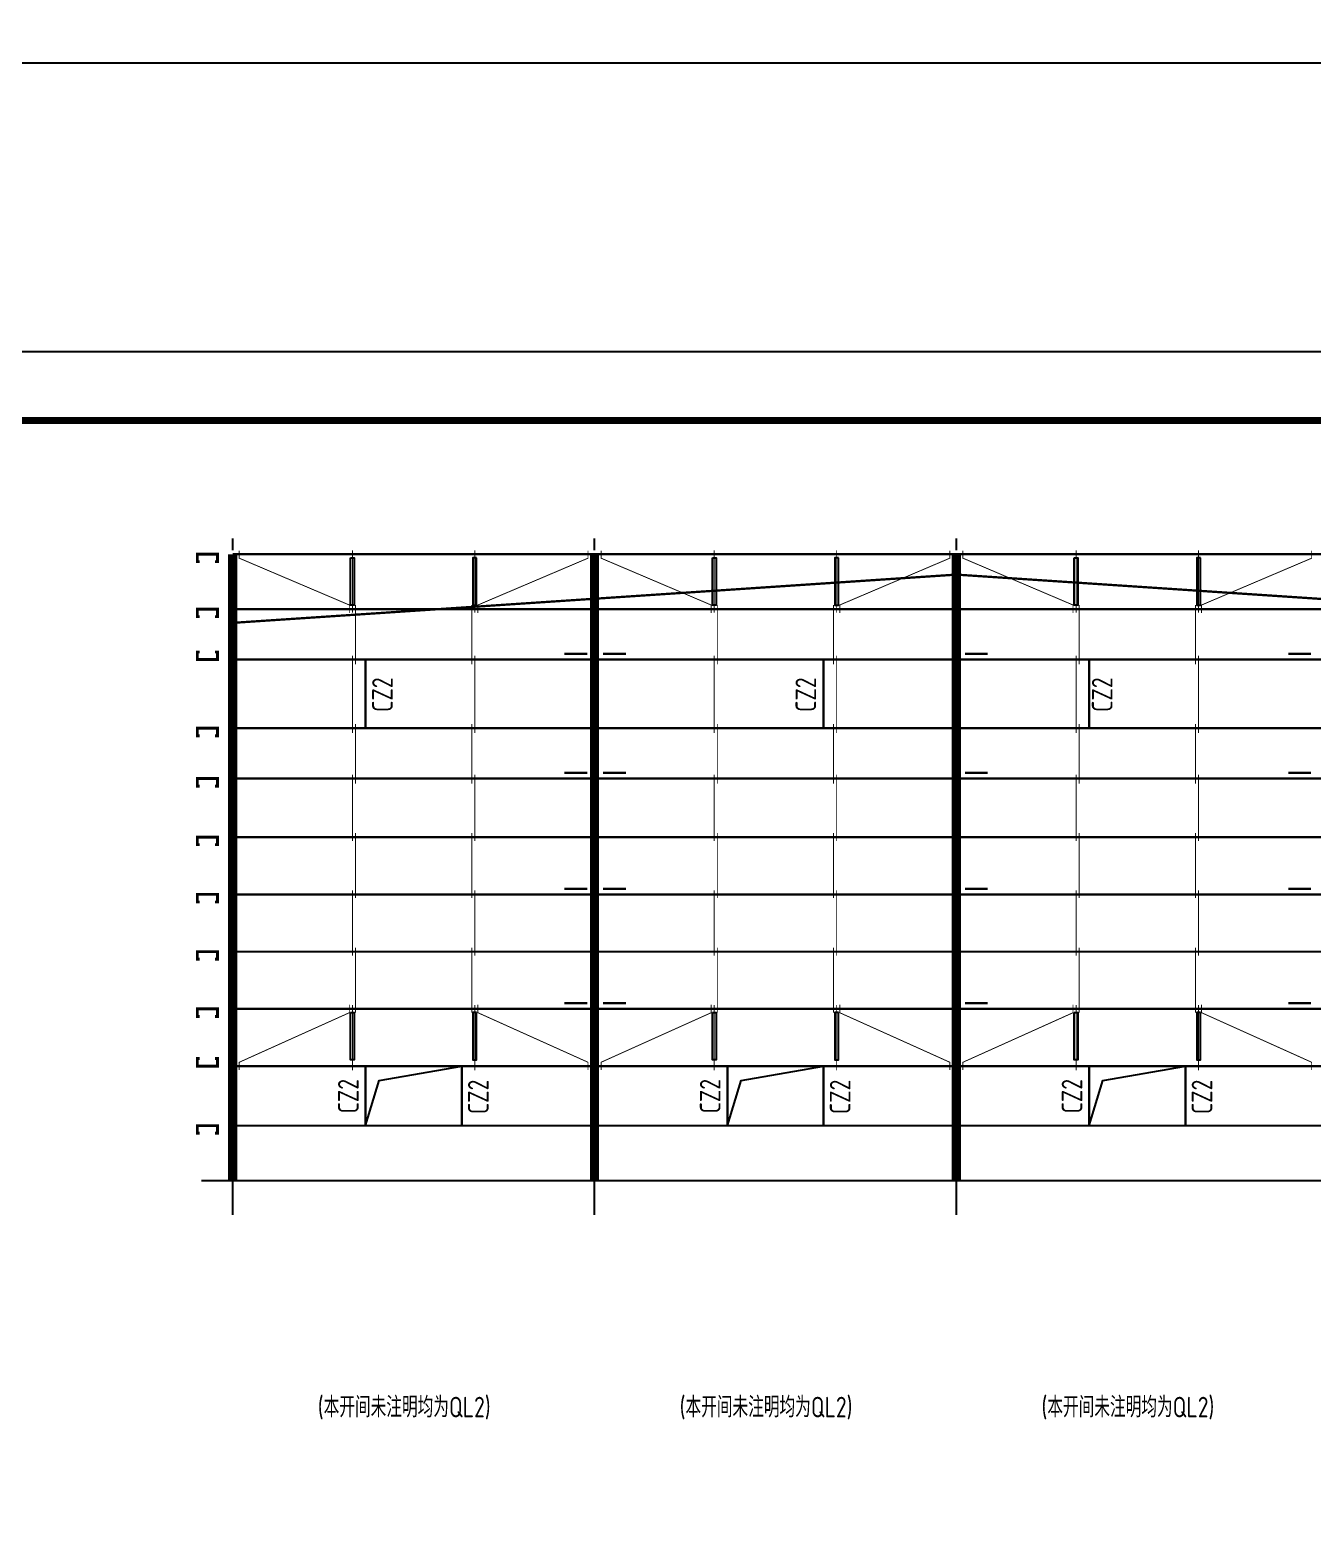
# Model space of a CAD drawing. Extents: x 9752569 to 9923256, y 1590558 to 2510207.
# Drawn here: x 9873603 to 9901612, y 1894212 to 1927033 of the extents above; entities that cross this region are included whole.
import ezdxf

# ---------------------------------------------------------------- set-up
doc = ezdxf.new("R2010")
doc.units = 0
doc.header["$LTSCALE"] = 1000
doc.header["$MEASUREMENT"] = 0
doc.linetypes.add('DASH', pattern=[0.35, 0.25, -0.1])
doc.linetypes.add('DOTE', pattern=[2.42, 2, -0.2, 0.02, -0.2])
doc.layers.get('0').update_dxf_attribs({"linetype": 'CONTINUOUS'})
for name, color, linetype in [('621', 2, 'CONTINUOUS'), ('DOTE', 8, 'DOTE'), ('PUB_TITLE', 4, 'CONTINUOUS'), ('WINDOW', 4, 'CONTINUOUS'), ('屋面隅撑', 6, 'CONTINUOUS'), ('柱', 2, 'CONTINUOUS'), ('标注文字', 3, 'CONTINUOUS'), ('梁', 4, 'CONTINUOUS'), ('檩条', 150, 'CONTINUOUS'), ('檩条拉条', 1, 'CONTINUOUS'), ('洞口边线', 6, 'CONTINUOUS')]:
    doc.layers.add(name, color=color, linetype=linetype)
doc.styles.add('TSSD_REIN', font='atssdeng.shx', dxfattribs={"width": 0.7, "bigfont": 'atssdchn.shx'})

msp = doc.modelspace()

# ---------------------------------------------------------------- linework, layer by layer
msp.add_line((9877348.8, 1901906.5), (9910356.3, 1901906.5))
at = {"layer": '621', "color": 6, "const_width": 61.9}
for points in [[(9877309.7, 1915421.3), (9877254.6, 1915421.3), (9877254.6, 1915586.5), (9877695.1, 1915586.5), (9877695.1, 1915421.3), (9877640, 1915421.3)], [(9877309.7, 1914221.3), (9877254.6, 1914221.3), (9877254.6, 1914386.5), (9877695.1, 1914386.5), (9877695.1, 1914221.3), (9877640, 1914221.3)], [(9877309.7, 1913451.6), (9877254.6, 1913451.6), (9877254.6, 1913286.5), (9877695.1, 1913286.5), (9877695.1, 1913451.6), (9877640, 1913451.6)], [(9877309.7, 1911621.3), (9877254.6, 1911621.3), (9877254.6, 1911786.5), (9877695.1, 1911786.5), (9877695.1, 1911621.3), (9877640, 1911621.3)], [(9877309.7, 1910521.3), (9877254.6, 1910521.3), (9877254.6, 1910686.5), (9877695.1, 1910686.5), (9877695.1, 1910521.3), (9877640, 1910521.3)], [(9877309.6, 1909241.3), (9877254.6, 1909241.3), (9877254.6, 1909406.5), (9877695, 1909406.5), (9877695, 1909241.3), (9877640, 1909241.3)], [(9877309.6, 1907991.3), (9877254.6, 1907991.3), (9877254.6, 1908156.5), (9877695, 1908156.5), (9877695, 1907991.3), (9877640, 1907991.3)], [(9877309.6, 1906741.3), (9877254.6, 1906741.3), (9877254.6, 1906906.5), (9877695, 1906906.5), (9877695, 1906741.3), (9877640, 1906741.3)], [(9877309.6, 1905491.3), (9877254.6, 1905491.3), (9877254.6, 1905656.5), (9877695, 1905656.5), (9877695, 1905491.3), (9877640, 1905491.3)], [(9877309.6, 1904571.6), (9877254.6, 1904571.6), (9877254.6, 1904406.5), (9877695, 1904406.5), (9877695, 1904571.6), (9877640, 1904571.6)], [(9877309.6, 1902941.3), (9877254.6, 1902941.3), (9877254.6, 1903106.5), (9877695, 1903106.5), (9877695, 1902941.3), (9877640, 1902941.3)]]:
    msp.add_lwpolyline(points, dxfattribs=at)
at = {"layer": 'DOTE'}
for p, q in [((9878027.3, 1901156.5), (9878027.3, 1915930.7)), ((9885927.3, 1901156.5), (9885927.3, 1915930.7)), ((9893827.3, 1901156.5), (9893827.3, 1915930.7))]:
    msp.add_line(p, q, dxfattribs=at)
at = {"layer": 'PUB_TITLE'}
for points in [[(9811805.5, 1926320.1), (9923255.5, 1926320.1), (9923255.5, 1989320.1), (9811805.5, 1989320.1)], [(9811805.5, 1857007.7), (9923255.5, 1857007.7), (9923255.5, 1920007.7), (9811805.5, 1920007.7)]]:
    msp.add_lwpolyline(points, close=True, dxfattribs=at)
at = {"layer": 'PUB_TITLE', "const_width": 150}
msp.add_lwpolyline([(9815555.5, 1858507.7), (9921755.5, 1858507.7), (9921755.5, 1918507.7), (9815555.5, 1918507.7)], close=True, dxfattribs=at)
at = {"layer": 'WINDOW', "color": 5, "const_width": 50}
for points in [[(9880927.3, 1911786.5), (9880927.3, 1913286.5)], [(9890927.3, 1911786.5), (9890927.3, 1913286.5)], [(9896727.3, 1911786.5), (9896727.3, 1913286.5)]]:
    msp.add_lwpolyline(points, dxfattribs=at)
for points in [[(9880927.3, 1904406.5), (9883027.3, 1904406.5), (9883027.3, 1903106.5), (9880927.3, 1903106.5)], [(9888827.3, 1904406.5), (9890927.3, 1904406.5), (9890927.3, 1903106.5), (9888827.3, 1903106.5)], [(9896727.3, 1904406.5), (9898827.3, 1904406.5), (9898827.3, 1903106.5), (9896727.3, 1903106.5)]]:
    msp.add_lwpolyline(points, close=True, dxfattribs=at)
at = {"layer": '屋面隅撑', "color": 6, "const_width": 50}
for points in [[(9885771.1, 1913409.1), (9885271.1, 1913409.1)], [(9886611.8, 1913409.1), (9886111.8, 1913409.1)], [(9894511.8, 1913409.1), (9894011.8, 1913409.1)], [(9901571.1, 1913409.1), (9901071.1, 1913409.1)], [(9885771.1, 1910809.1), (9885271.1, 1910809.1)], [(9886611.8, 1910809.1), (9886111.8, 1910809.1)], [(9894511.8, 1910809.1), (9894011.8, 1910809.1)], [(9901571.1, 1910809.1), (9901071.1, 1910809.1)], [(9885771.1, 1908279.1), (9885271.1, 1908279.1)], [(9886611.8, 1908279.1), (9886111.8, 1908279.1)], [(9894511.8, 1908279.1), (9894011.8, 1908279.1)], [(9901571.1, 1908279.1), (9901071.1, 1908279.1)], [(9885771.1, 1905779.1), (9885271.1, 1905779.1)], [(9886611.8, 1905779.1), (9886111.8, 1905779.1)], [(9894511.8, 1905779.1), (9894011.8, 1905779.1)], [(9901571.1, 1905779.1), (9901071.1, 1905779.1)]]:
    msp.add_lwpolyline(points, dxfattribs=at)
at = {"layer": '柱', "color": 2, "const_width": 200}
for points in [[(9878027.3, 1915586.5), (9878027.3, 1901906.5)], [(9885927.3, 1915586.5), (9885927.3, 1901906.5)], [(9893827.3, 1915586.5), (9893827.3, 1901906.5)]]:
    msp.add_lwpolyline(points, dxfattribs=at)
at = {"layer": '梁', "color": 150, "const_width": 50}
for points in [[(9878027.3, 1915586.5), (9909627.3, 1915586.5)], [(9878027.3, 1914386.5), (9909627.3, 1914386.5)], [(9878027.3, 1913286.5), (9909627.3, 1913286.5)], [(9878027.3, 1911786.5), (9909627.3, 1911786.5)], [(9878027.3, 1910686.5), (9909627.3, 1910686.5)], [(9878027.3, 1909406.5), (9909627.3, 1909406.5)], [(9878027.3, 1908156.5), (9909627.3, 1908156.5)], [(9878027.3, 1906906.5), (9909627.3, 1906906.5)], [(9878027.3, 1905656.5), (9903177.3, 1905656.5)], [(9878027.3, 1904406.5), (9903177.3, 1904406.5)], [(9878027.3, 1903106.5), (9903177.3, 1903106.5)]]:
    msp.add_lwpolyline(points, dxfattribs=at)
at = {"layer": '檩条', "color": 6, "linetype": 'DASH', "const_width": 50}
msp.add_lwpolyline([(9878027.3, 1914086.5), (9893827.3, 1915140.5), (9909627.3, 1914086.5)], dxfattribs=at)
at = {"layer": '檩条拉条', "color": 1, "const_width": 20}
for points in [[(9878169.7, 1915664.4), (9878169.7, 1915499.3), (9880573.9, 1914476.4), (9880573.9, 1914303.1)], [(9880641.1, 1915673), (9880641.1, 1914307.6)], [(9883313.5, 1915673), (9883313.5, 1914307.6)], [(9885784.9, 1915664.4), (9885784.9, 1915499.3), (9883380.7, 1914476.4), (9883380.7, 1914303.1)], [(9886069.7, 1915664.4), (9886069.7, 1915499.3), (9888473.9, 1914476.4), (9888473.9, 1914303.1)], [(9888541.1, 1915673), (9888541.1, 1914307.6)], [(9891213.5, 1915673), (9891213.5, 1914307.6)], [(9893684.9, 1915664.4), (9893684.9, 1915499.3), (9891280.7, 1914476.4), (9891280.7, 1914303.1)], [(9893969.7, 1915664.4), (9893969.7, 1915499.3), (9896373.9, 1914476.4), (9896373.9, 1914303.1)], [(9896441.1, 1915673), (9896441.1, 1914307.6)], [(9899113.5, 1915673), (9899113.5, 1914307.6)], [(9901584.9, 1915664.4), (9901584.9, 1915499.3), (9899180.7, 1914476.4), (9899180.7, 1914303.1)], [(9880708.3, 1914476.3), (9880708.3, 1913177.9)], [(9883246.3, 1914476.3), (9883246.3, 1913177.9)], [(9888608.3, 1914476.3), (9888608.3, 1913177.9)], [(9891146.3, 1914476.3), (9891146.3, 1913177.9)], [(9896508.3, 1914476.3), (9896508.3, 1913177.9)], [(9899046.3, 1914476.3), (9899046.3, 1913177.9)], [(9880641.1, 1913373), (9880641.1, 1911684.9)], [(9883313.5, 1913373), (9883313.5, 1911684.9)], [(9888541.1, 1913373), (9888541.1, 1911684.9)], [(9891213.5, 1913373), (9891213.5, 1911684.9)], [(9896441.1, 1913373), (9896441.1, 1911684.9)], [(9899113.5, 1913373), (9899113.5, 1911684.9)], [(9880708.3, 1911876.3), (9880708.3, 1910577.9)], [(9883246.3, 1911876.3), (9883246.3, 1910577.9)], [(9888608.3, 1911876.3), (9888608.3, 1910577.9)], [(9891146.3, 1911876.3), (9891146.3, 1910577.9)], [(9896508.3, 1911876.3), (9896508.3, 1910577.9)], [(9899046.3, 1911876.3), (9899046.3, 1910577.9)], [(9880641.1, 1910773), (9880641.1, 1909319.8)], [(9883313.5, 1910773), (9883313.5, 1909319.8)], [(9888541.1, 1910773), (9888541.1, 1909319.8)], [(9891213.5, 1910773), (9891213.5, 1909319.8)], [(9896441.1, 1910773), (9896441.1, 1909319.8)], [(9899113.5, 1910773), (9899113.5, 1909319.8)], [(9880708.3, 1909496.3), (9880708.3, 1908077)], [(9883246.3, 1909496.3), (9883246.3, 1908077)], [(9888608.3, 1909496.3), (9888608.3, 1908077)], [(9891146.3, 1909496.3), (9891146.3, 1908077)], [(9896508.3, 1909496.3), (9896508.3, 1908077)], [(9899046.3, 1909496.3), (9899046.3, 1908077)], [(9880641.1, 1908243), (9880641.1, 1906815.3)], [(9883313.5, 1908243), (9883313.5, 1906815.3)], [(9888541.1, 1908243), (9888541.1, 1906815.3)], [(9891213.5, 1908243), (9891213.5, 1906815.3)], [(9896441.1, 1908243), (9896441.1, 1906815.3)], [(9899113.5, 1908243), (9899113.5, 1906815.3)], [(9880708.3, 1906991.8), (9880708.3, 1905572.5)], [(9883246.3, 1906991.8), (9883246.3, 1905572.5)], [(9888608.3, 1906991.8), (9888608.3, 1905572.5)], [(9891146.3, 1906991.8), (9891146.3, 1905572.5)], [(9896508.3, 1906991.8), (9896508.3, 1905572.5)], [(9899046.3, 1906991.8), (9899046.3, 1905572.5)], [(9878169.7, 1904325.3), (9878169.7, 1904490.4), (9880573.9, 1905572.9), (9880573.9, 1905746.2)], [(9880641.1, 1905743), (9880641.1, 1904315.3)], [(9883313.5, 1905743), (9883313.5, 1904315.3)], [(9885784.9, 1904325.3), (9885784.9, 1904490.4), (9883380.7, 1905572.9), (9883380.7, 1905746.2)], [(9886069.7, 1904325.3), (9886069.7, 1904490.4), (9888473.9, 1905572.9), (9888473.9, 1905746.2)], [(9888541.1, 1905743), (9888541.1, 1904315.3)], [(9891213.5, 1905743), (9891213.5, 1904315.3)], [(9893684.9, 1904325.3), (9893684.9, 1904490.4), (9891280.7, 1905572.9), (9891280.7, 1905746.2)], [(9893969.7, 1904325.3), (9893969.7, 1904490.4), (9896373.9, 1905572.9), (9896373.9, 1905746.2)], [(9896441.1, 1905743), (9896441.1, 1904315.3)], [(9899113.5, 1905743), (9899113.5, 1904315.3)], [(9901584.9, 1904325.3), (9901584.9, 1904490.4), (9899180.7, 1905572.9), (9899180.7, 1905746.2)]]:
    msp.add_lwpolyline(points, dxfattribs=at)
at = {"layer": '檩条拉条', "color": 3}
for points in [[(9880601.1, 1915509.9), (9880681.1, 1915509.9), (9880681.1, 1914471.1), (9880601.1, 1914471.1)], [(9883353.5, 1915509.9), (9883273.5, 1915509.9), (9883273.5, 1914471.1), (9883353.5, 1914471.1)], [(9888501.1, 1915509.9), (9888581.1, 1915509.9), (9888581.1, 1914471.1), (9888501.1, 1914471.1)], [(9891253.5, 1915509.9), (9891173.5, 1915509.9), (9891173.5, 1914471.1), (9891253.5, 1914471.1)], [(9896401.1, 1915509.9), (9896481.1, 1915509.9), (9896481.1, 1914471.1), (9896401.1, 1914471.1)], [(9899153.5, 1915509.9), (9899073.5, 1915509.9), (9899073.5, 1914471.1), (9899153.5, 1914471.1)], [(9880601.1, 1905579.9), (9880681.1, 1905579.9), (9880681.1, 1904541.1), (9880601.1, 1904541.1)], [(9883353.5, 1905579.9), (9883273.5, 1905579.9), (9883273.5, 1904541.1), (9883353.5, 1904541.1)], [(9888501.1, 1905579.9), (9888581.1, 1905579.9), (9888581.1, 1904541.1), (9888501.1, 1904541.1)], [(9891253.5, 1905579.9), (9891173.5, 1905579.9), (9891173.5, 1904541.1), (9891253.5, 1904541.1)], [(9896401.1, 1905579.9), (9896481.1, 1905579.9), (9896481.1, 1904541.1), (9896401.1, 1904541.1)], [(9899153.5, 1905579.9), (9899073.5, 1905579.9), (9899073.5, 1904541.1), (9899153.5, 1904541.1)]]:
    msp.add_lwpolyline(points, close=True, dxfattribs=at)
at = {"layer": '洞口边线'}
for points in [[(9880927.3, 1903106.5), (9881225.7, 1904094.8), (9883027.3, 1904406.5)], [(9888827.3, 1903106.5), (9889125.7, 1904094.8), (9890927.3, 1904406.5)], [(9896727.3, 1903106.5), (9897025.7, 1904094.8), (9898827.3, 1904406.5)]]:
    msp.add_lwpolyline(points, dxfattribs=at)

# ---------------------------------------------------------------- texts
at = {"layer": '标注文字', "color": 6, "style": 'TSSD_REIN', "width": 0.8}
for p in [(9881522, 1912142.3), (9890765.3, 1912142.3), (9897235.7, 1912142.3), (9880777.1, 1903373.4), (9883614.8, 1903358.1), (9888677.1, 1903373.4), (9891514.8, 1903358.1), (9896577.1, 1903373.4), (9899414.8, 1903358.1)]:
    msp.add_text('CZ2', height=450, rotation=90, dxfattribs=at).set_placement(p)
for p in [(9879885, 1896735.9), (9887785, 1896735.9), (9895685, 1896735.9)]:
    msp.add_text('(本开间未注明均为QL2)', height=450, dxfattribs=at).set_placement(p)

doc.saveas('drawing.dxf')
